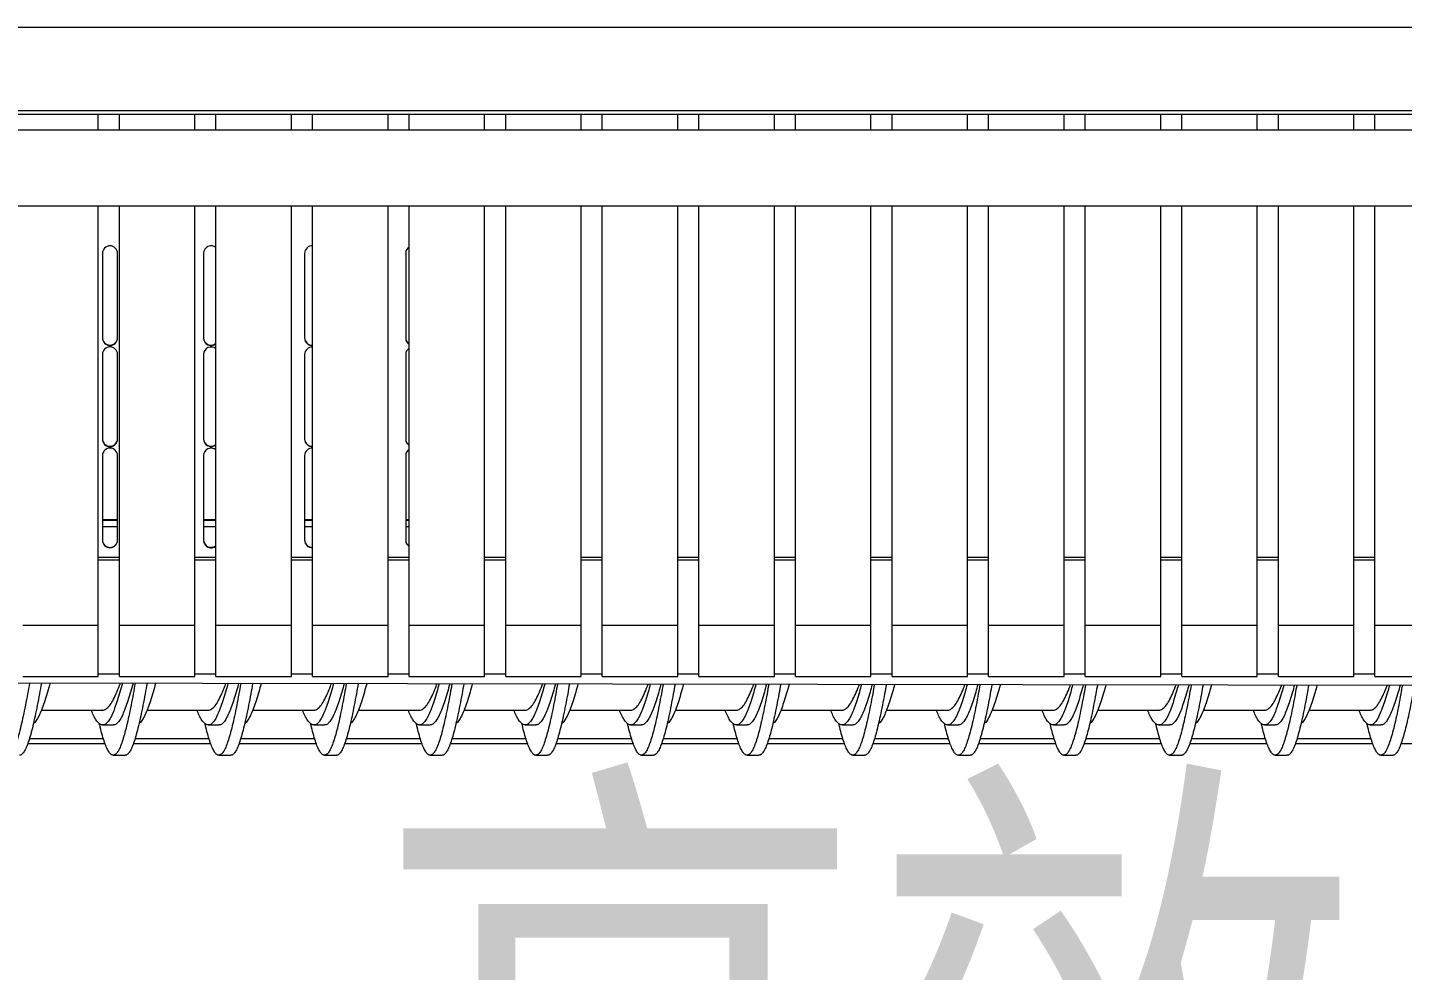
# Model space of a CAD drawing. Extents: x -2187 to 96136, y -11110 to 52208.
# Drawn here: x 40312 to 41223, y 24560 to 25184 of the extents above; entities that cross this region are included whole.
import ezdxf

# ---------------------------------------------------------------- set-up
doc = ezdxf.new("R2010")
doc.units = 0
doc.header["$LTSCALE"] = 1000
doc.header["$MEASUREMENT"] = 0
doc.styles.get("Standard").update_dxf_attribs({"font": 'gbenor.shx', "bigfont": 'gbcbig.shx'})
doc.styles.add('图纸中文说明', font='simplex.shx', dxfattribs={"width": 0.8, "bigfont": 'hztxt.shx'})
doc.dimstyles.new('ISO-25', dxfattribs={"dimscale": 70, "dimtxt": 2.5, "dimasz": 2.5, "dimexe": 1.25, "dimexo": 0.625, "dimtad": 1, "dimtxsty": 'Standard', "dimcen": 2.5, "dimadec": 0, "dimazin": 0, "dimtfac": 1, "dimtmove": 0, "dimatfit": 3, "dimfxl": 0, "dimarcsym": 0})

# ---------------------------------------------------------------- blocks, each defined once
blk = doc.blocks.new('*D135')
at = {"color": 0, "lineweight": -2}
for p, q in [((39456.18, 24729.07), (39456.18, 24007.23)), ((43956.18, 24729.07), (43956.18, 24007.23)), ((43781.18, 24094.73), (39631.18, 24094.73))]:
    blk.add_line(p, q, dxfattribs=at)
at = {"color": 0}
for points in [[(39631.18, 24123.9), (39631.18, 24065.56), (39456.18, 24094.73)], [(43781.18, 24123.9), (43781.18, 24065.56), (43956.18, 24094.73)]]:
    blk.add_solid(points, dxfattribs=at)
at = {"layer": 'Defpoints', "color": 0}
for p in [(39456.18, 24772.82), (43956.18, 24772.82), (39456.18, 24094.73)]:
    blk.add_point(p, dxfattribs=at)
at = {"color": 0, "insert": (41721.76, 24225.98), "char_height": 175, "attachment_point": 5}
blk.add_mtext('4500', dxfattribs=at)

msp = doc.modelspace()

# ---------------------------------------------------------------- linework, layer by layer
at = {"color": 7, "linetype": 'Continuous', "lineweight": 15}
for p, q in [((43423.543, 25184.04), (39982.25, 25184.04)), ((39982.25, 25129.04), (43423.543, 25129.04)), ((43423.396, 25126.54), (39982.396, 25126.54)), ((40359.189, 25115.994), (40359.189, 25126.54)), ((40373.189, 25115.994), (40373.189, 25126.54)), ((40423.189, 25115.994), (40423.189, 25126.54)), ((40437.189, 25115.994), (40437.189, 25126.54)), ((40487.189, 25115.994), (40487.189, 25126.54)), ((40501.189, 25115.994), (40501.189, 25126.54)), ((40551.189, 25115.994), (40551.189, 25126.54)), ((40565.189, 25115.994), (40565.189, 25126.54)), ((40615.189, 25115.994), (40615.189, 25126.54)), ((40629.189, 25115.994), (40629.189, 25126.54)), ((40679.189, 25115.994), (40679.189, 25126.54)), ((40693.189, 25115.994), (40693.189, 25126.54)), ((40743.189, 25115.994), (40743.189, 25126.54)), ((40757.189, 25115.994), (40757.189, 25126.54)), ((40807.189, 25115.994), (40807.189, 25126.54)), ((40821.189, 25115.994), (40821.189, 25126.54)), ((40871.189, 25115.994), (40871.189, 25126.54)), ((40885.189, 25115.994), (40885.189, 25126.54)), ((40935.189, 25115.994), (40935.189, 25126.54)), ((40949.189, 25115.994), (40949.189, 25126.54)), ((40999.189, 25115.994), (40999.189, 25126.54)), ((41013.189, 25115.994), (41013.189, 25126.54)), ((41063.189, 25115.994), (41063.189, 25126.54)), ((41077.189, 25115.994), (41077.189, 25126.54)), ((41127.189, 25115.994), (41127.189, 25126.54)), ((41141.189, 25115.994), (41141.189, 25126.54)), ((41191.189, 25115.994), (41191.189, 25126.54)), ((41205.189, 25115.994), (41205.189, 25126.54)), ((43146.896, 25115.994), (40258.896, 25115.994)), ((40062.496, 25065.994), (43349.496, 25065.994)), ((40359.189, 24788.058), (40359.189, 25065.994)), ((40373.189, 24788.058), (40373.189, 25065.994)), ((40423.189, 24788.058), (40423.189, 25065.994)), ((40437.189, 24788.058), (40437.189, 25065.994)), ((40487.189, 24788.058), (40487.189, 25065.994)), ((40501.189, 24788.058), (40501.189, 25065.994)), ((40551.189, 24788.058), (40551.189, 25065.994)), ((40565.189, 24788.058), (40565.189, 25065.994)), ((40615.189, 24788.058), (40615.189, 25065.994)), ((40629.189, 24788.058), (40629.189, 25065.994)), ((40679.189, 24788.058), (40679.189, 25065.994)), ((40693.189, 24788.058), (40693.189, 25065.994)), ((40743.189, 24788.058), (40743.189, 25065.994)), ((40757.189, 24788.058), (40757.189, 25065.994)), ((40807.189, 24788.058), (40807.189, 25065.994)), ((40821.189, 24788.058), (40821.189, 25065.994)), ((40871.189, 24788.058), (40871.189, 25065.994)), ((40885.189, 24788.058), (40885.189, 25065.994)), ((40935.189, 24788.058), (40935.189, 25065.994)), ((40949.189, 24788.058), (40949.189, 25065.994)), ((40999.189, 24788.058), (40999.189, 25065.994)), ((41013.189, 24788.058), (41013.189, 25065.994)), ((41063.189, 24788.058), (41063.189, 25065.994)), ((41077.189, 24788.058), (41077.189, 25065.994)), ((41127.189, 24788.058), (41127.189, 25065.994)), ((41141.189, 24788.058), (41141.189, 25065.994)), ((41191.189, 24788.058), (41191.189, 25065.994)), ((41205.189, 24788.058), (41205.189, 25065.994)), ((40361.934, 25034.503), (40361.934, 24978.369)), ((40371.934, 24978.369), (40371.934, 25034.503)), ((40428.934, 25034.503), (40428.934, 24978.369)), ((40495.934, 25034.503), (40495.934, 24978.369)), ((40562.934, 25034.503), (40562.934, 24978.369)), ((40361.934, 24967.536), (40361.934, 24911.402)), ((40371.934, 24911.402), (40371.934, 24967.536)), ((40428.934, 24967.536), (40428.934, 24911.402)), ((40495.934, 24967.536), (40495.934, 24911.402)), ((40562.934, 24967.536), (40562.934, 24911.402)), ((40361.934, 24900.569), (40361.934, 24844.435)), ((40371.934, 24844.435), (40371.934, 24900.569)), ((40428.934, 24900.569), (40428.934, 24844.435)), ((40495.934, 24900.569), (40495.934, 24844.435)), ((40562.934, 24900.569), (40562.934, 24844.435)), ((40371.934, 24857.54), (40361.934, 24857.54)), ((40437.189, 24857.54), (40428.934, 24857.54)), ((40501.189, 24857.54), (40495.934, 24857.54)), ((40565.189, 24857.54), (40562.934, 24857.54)), ((40359.189, 24831.441), (40373.189, 24831.441)), ((40423.189, 24831.441), (40437.189, 24831.441)), ((40487.189, 24831.441), (40501.189, 24831.441)), ((40551.189, 24831.441), (40565.189, 24831.441)), ((40615.189, 24831.441), (40629.189, 24831.441)), ((40679.189, 24831.441), (40693.189, 24831.441)), ((40743.189, 24831.441), (40757.189, 24831.441)), ((40807.189, 24831.441), (40821.189, 24831.441)), ((40871.189, 24831.441), (40885.189, 24831.441)), ((40935.189, 24831.441), (40949.189, 24831.441)), ((40999.189, 24831.441), (41013.189, 24831.441)), ((41063.189, 24831.441), (41077.189, 24831.441)), ((41127.189, 24831.441), (41141.189, 24831.441)), ((41191.189, 24831.441), (41205.189, 24831.441)), ((40359.189, 24788.058), (40309.189, 24788.058)), ((40359.189, 24754.177), (40359.189, 24788.058)), ((40423.189, 24788.058), (40373.189, 24788.058)), ((40373.189, 24754.177), (40373.189, 24788.058)), ((40423.189, 24754.177), (40423.189, 24788.058)), ((40487.189, 24788.058), (40437.189, 24788.058)), ((40437.189, 24754.177), (40437.189, 24788.058)), ((40487.189, 24754.177), (40487.189, 24788.058)), ((40551.189, 24788.058), (40501.189, 24788.058)), ((40501.189, 24754.177), (40501.189, 24788.058)), ((40551.189, 24754.177), (40551.189, 24788.058)), ((40615.189, 24788.058), (40565.189, 24788.058)), ((40565.189, 24754.177), (40565.189, 24788.058)), ((40615.189, 24754.177), (40615.189, 24788.058)), ((40679.189, 24788.058), (40629.189, 24788.058)), ((40629.189, 24754.177), (40629.189, 24788.058)), ((40679.189, 24754.177), (40679.189, 24788.058)), ((40743.189, 24788.058), (40693.189, 24788.058)), ((40693.189, 24754.177), (40693.189, 24788.058)), ((40743.189, 24754.177), (40743.189, 24788.058)), ((40807.189, 24788.058), (40757.189, 24788.058)), ((40757.189, 24754.177), (40757.189, 24788.058)), ((40807.189, 24754.177), (40807.189, 24788.058)), ((40871.189, 24788.058), (40821.189, 24788.058)), ((40821.189, 24754.177), (40821.189, 24788.058)), ((40871.189, 24754.177), (40871.189, 24788.058)), ((40935.189, 24788.058), (40885.189, 24788.058)), ((40885.189, 24754.177), (40885.189, 24788.058)), ((40935.189, 24754.177), (40935.189, 24788.058)), ((40999.189, 24788.058), (40949.189, 24788.058)), ((40949.189, 24754.177), (40949.189, 24788.058)), ((40999.189, 24754.177), (40999.189, 24788.058)), ((41063.189, 24788.058), (41013.189, 24788.058)), ((41013.189, 24754.177), (41013.189, 24788.058)), ((41063.189, 24754.177), (41063.189, 24788.058)), ((41127.189, 24788.058), (41077.189, 24788.058)), ((41077.189, 24754.177), (41077.189, 24788.058)), ((41127.189, 24754.177), (41127.189, 24788.058)), ((41191.189, 24788.058), (41141.189, 24788.058)), ((41141.189, 24754.177), (41141.189, 24788.058)), ((41191.189, 24754.177), (41191.189, 24788.058)), ((41255.189, 24788.058), (41205.189, 24788.058)), ((41205.189, 24754.177), (41205.189, 24788.058)), ((40359.189, 24756.04), (40373.189, 24756.04)), ((40423.189, 24756.04), (40437.189, 24756.04)), ((40487.189, 24756.04), (40501.189, 24756.04)), ((40551.189, 24756.04), (40565.189, 24756.04)), ((40615.189, 24756.04), (40629.189, 24756.04)), ((40679.189, 24756.04), (40693.189, 24756.04)), ((40743.189, 24756.04), (40757.189, 24756.04)), ((40807.189, 24756.04), (40821.189, 24756.04)), ((40871.189, 24756.04), (40885.189, 24756.04)), ((40935.189, 24756.04), (40949.189, 24756.04)), ((40999.189, 24756.04), (41013.189, 24756.04)), ((41063.189, 24756.04), (41077.189, 24756.04)), ((41127.189, 24756.04), (41141.189, 24756.04)), ((41191.189, 24756.04), (41205.189, 24756.04)), ((41628.333, 24747.604), (40056.21, 24750.278)), ((40309.189, 24754.177), (40359.189, 24754.177)), ((40373.189, 24754.177), (40423.189, 24754.177)), ((40437.189, 24754.177), (40487.189, 24754.177)), ((40501.189, 24754.177), (40551.189, 24754.177)), ((40565.189, 24754.177), (40615.189, 24754.177)), ((40629.189, 24754.177), (40679.189, 24754.177)), ((40693.189, 24754.177), (40743.189, 24754.177)), ((40757.189, 24754.177), (40807.189, 24754.177)), ((40821.189, 24754.177), (40871.189, 24754.177)), ((40885.189, 24754.177), (40935.189, 24754.177)), ((40949.189, 24754.177), (40999.189, 24754.177)), ((41013.189, 24754.177), (41063.189, 24754.177)), ((41077.189, 24754.177), (41127.189, 24754.177)), ((41141.189, 24754.177), (41191.189, 24754.177)), ((41205.189, 24754.177), (41255.189, 24754.177)), ((40321.577, 24732.04), (40362.064, 24732.04)), ((40391.577, 24732.04), (40432.064, 24732.04)), ((40461.577, 24732.04), (40502.064, 24732.04)), ((40531.577, 24732.04), (40572.064, 24732.04)), ((40601.577, 24732.04), (40642.064, 24732.04)), ((40671.577, 24732.04), (40712.064, 24732.04)), ((40741.577, 24732.04), (40782.064, 24732.04)), ((40811.577, 24732.04), (40852.064, 24732.04)), ((40881.577, 24732.04), (40922.064, 24732.04)), ((40951.577, 24732.04), (40992.064, 24732.04)), ((41021.577, 24732.04), (41062.064, 24732.04)), ((41091.577, 24732.04), (41132.064, 24732.04)), ((41161.577, 24732.04), (41202.064, 24732.04)), ((40362.064, 24722.116), (40369.121, 24722.116)), ((40432.064, 24722.116), (40439.121, 24722.116)), ((40502.064, 24722.116), (40509.121, 24722.116)), ((40572.064, 24722.116), (40579.121, 24722.116)), ((40642.064, 24722.116), (40649.121, 24722.116)), ((40712.064, 24722.116), (40719.121, 24722.116)), ((40782.064, 24722.116), (40789.121, 24722.116)), ((40852.064, 24722.116), (40859.121, 24722.116)), ((40922.064, 24722.116), (40929.121, 24722.116)), ((40992.064, 24722.116), (40999.121, 24722.116)), ((41062.064, 24722.116), (41069.121, 24722.116)), ((41132.064, 24722.116), (41139.121, 24722.116)), ((41202.064, 24722.116), (41209.121, 24722.116)), ((40363.774, 24709.543), (40312.342, 24709.543)), ((40369.121, 24702.116), (40377.006, 24702.116)), ((40433.774, 24709.543), (40382.342, 24709.543)), ((40439.121, 24702.116), (40447.006, 24702.116)), ((40503.774, 24709.543), (40452.342, 24709.543)), ((40509.121, 24702.116), (40517.006, 24702.116)), ((40573.774, 24709.543), (40522.342, 24709.543)), ((40579.121, 24702.116), (40587.006, 24702.116)), ((40643.774, 24709.543), (40592.342, 24709.543)), ((40649.121, 24702.116), (40657.006, 24702.116)), ((40713.774, 24709.543), (40662.342, 24709.543)), ((40719.121, 24702.116), (40727.006, 24702.116)), ((40783.774, 24709.543), (40732.342, 24709.543)), ((40789.121, 24702.116), (40797.006, 24702.116)), ((40853.774, 24709.543), (40802.342, 24709.543)), ((40859.121, 24702.116), (40867.006, 24702.116)), ((40923.774, 24709.543), (40872.342, 24709.543)), ((40929.121, 24702.116), (40937.006, 24702.116)), ((40993.774, 24709.543), (40942.342, 24709.543)), ((40999.121, 24702.116), (41007.006, 24702.116)), ((41063.774, 24709.543), (41012.342, 24709.543)), ((41069.121, 24702.116), (41077.006, 24702.116)), ((41133.774, 24709.543), (41082.342, 24709.543)), ((41139.121, 24702.116), (41147.006, 24702.116)), ((41203.774, 24709.543), (41152.342, 24709.543)), ((41209.121, 24702.116), (41217.006, 24702.116)), ((41273.774, 24709.543), (41222.342, 24709.543))]:
    msp.add_line(p, q, dxfattribs=at)
at = {"color": 8, "linetype": 'Continuous', "lineweight": 15}
for p, q in [((40371.934, 24858.04), (40361.934, 24858.04)), ((40437.189, 24858.04), (40428.934, 24858.04)), ((40501.189, 24858.04), (40495.934, 24858.04)), ((40565.189, 24858.04), (40562.934, 24858.04)), ((40371.934, 24853.432), (40361.934, 24853.432)), ((40437.189, 24853.432), (40428.934, 24853.432)), ((40501.189, 24853.432), (40495.934, 24853.432)), ((40565.189, 24853.432), (40562.934, 24853.432)), ((40373.189, 24833.011), (40359.189, 24833.011)), ((40437.189, 24833.011), (40423.189, 24833.011)), ((40501.189, 24833.011), (40487.189, 24833.011)), ((40565.189, 24833.011), (40551.189, 24833.011)), ((40629.189, 24833.011), (40615.189, 24833.011)), ((40693.189, 24833.011), (40679.189, 24833.011)), ((40757.189, 24833.011), (40743.189, 24833.011)), ((40821.189, 24833.011), (40807.189, 24833.011)), ((40885.189, 24833.011), (40871.189, 24833.011)), ((40949.189, 24833.011), (40935.189, 24833.011)), ((41013.189, 24833.011), (40999.189, 24833.011)), ((41077.189, 24833.011), (41063.189, 24833.011)), ((41141.189, 24833.011), (41127.189, 24833.011)), ((41205.189, 24833.011), (41191.189, 24833.011)), ((40362.598, 24713.043), (40313.529, 24713.043)), ((40432.598, 24713.043), (40383.529, 24713.043)), ((40502.598, 24713.043), (40453.529, 24713.043)), ((40572.598, 24713.043), (40523.529, 24713.043)), ((40642.598, 24713.043), (40593.529, 24713.043)), ((40712.598, 24713.043), (40663.529, 24713.043)), ((40782.598, 24713.043), (40733.529, 24713.043)), ((40852.598, 24713.043), (40803.529, 24713.043)), ((40922.598, 24713.043), (40873.529, 24713.043)), ((40992.598, 24713.043), (40943.529, 24713.043)), ((41062.598, 24713.043), (41013.529, 24713.043)), ((41132.598, 24713.043), (41083.529, 24713.043)), ((41202.598, 24713.043), (41153.529, 24713.043))]:
    msp.add_line(p, q, dxfattribs=at)
at = {"color": 7, "linetype": 'Continuous', "lineweight": 15}
for centre, radius, start, end in [((40366.934, 25034.445), 5, 0.668432, 179.331568), ((40433.939, 25034.433), 5.006, 49.522101, 179.202679), ((40500.903, 25034.46), 4.969, 86.70044, 179.503898), ((40567.845, 25034.488), 4.91, 122.739895, 179.826332), ((40366.934, 24978.688), 5, 180.668432, 359.331568), ((40366.934, 24978.427), 5, 180.668432, 359.331568), ((40433.939, 24978.699), 5.006, 180.797321, 310.477899), ((40433.939, 24978.439), 5.006, 180.797321, 310.477899), ((40500.903, 24978.672), 4.969, 180.496102, 273.29956), ((40500.903, 24978.412), 4.969, 180.496102, 273.29956), ((40567.845, 24978.644), 4.91, 180.173668, 237.260105), ((40567.845, 24978.384), 4.91, 180.173668, 237.260105), ((40366.934, 24967.478), 5, 0.668432, 179.331568), ((40433.939, 24967.466), 5.006, 49.522101, 179.202679), ((40500.903, 24967.493), 4.969, 86.70044, 179.503898), ((40567.845, 24967.521), 4.91, 122.739895, 179.826332), ((40366.934, 24911.721), 5, 180.668432, 359.331568), ((40366.934, 24911.46), 5, 180.668432, 359.331568), ((40433.939, 24911.732), 5.006, 180.797321, 310.477899), ((40433.939, 24911.472), 5.006, 180.797321, 310.477899), ((40500.903, 24911.706), 4.969, 180.496102, 273.29956), ((40500.903, 24911.445), 4.969, 180.496102, 273.29956), ((40567.845, 24911.677), 4.91, 180.173668, 237.260105), ((40567.845, 24911.417), 4.91, 180.173668, 237.260105), ((40366.934, 24900.511), 5, 0.668432, 179.331568), ((40433.939, 24900.5), 5.006, 49.522101, 179.202679), ((40500.903, 24900.526), 4.969, 86.70044, 179.503898), ((40567.845, 24900.554), 4.91, 122.739895, 179.826332), ((40366.934, 24844.754), 5, 180.668432, 359.331568), ((40366.934, 24844.493), 5, 180.668432, 359.331568), ((40433.939, 24844.765), 5.006, 180.797321, 310.477899), ((40433.939, 24844.505), 5.006, 180.797321, 310.477899), ((40500.903, 24844.739), 4.969, 180.496102, 273.29956), ((40500.903, 24844.478), 4.969, 180.496102, 273.29956), ((40567.845, 24844.71), 4.91, 180.173668, 237.260105), ((40567.845, 24844.45), 4.91, 180.173668, 237.260105)]:
    msp.add_arc(centre, radius, start, end, dxfattribs=at)
for points, knots in [([(40313.629, 24749.84), (40313.205, 24747.471), (40312.295, 24742.387), (40310.9, 24735.058), (40309.439, 24727.924), (40307.983, 24721.465), (40306.524, 24715.786), (40305.064, 24710.983), (40303.609, 24707.139), (40302.147, 24704.321), (40300.69, 24702.576), (40299.234, 24701.933), (40297.772, 24702.405), (40296.317, 24703.982), (40294.857, 24706.641), (40293.398, 24710.321), (40291.942, 24715.02), (40290.787, 24719.294), (40290.12, 24722.229), (40289.94, 24723.024)], [0, 0, 0, 0, 0.0537241, 0.1152687, 0.1768624, 0.2383936, 0.299965, 0.3615363, 0.4230676, 0.4846612, 0.5462058, 0.6077505, 0.6693441, 0.7308753, 0.7924467, 0.8540181, 0.9155493, 0.9771429, 1, 1, 1, 1]), ([(40321.512, 24749.827), (40321.089, 24747.462), (40320.18, 24742.382), (40318.786, 24735.058), (40317.324, 24727.924), (40315.869, 24721.465), (40314.409, 24715.786), (40312.95, 24710.982), (40311.495, 24707.145), (40310.033, 24704.301), (40308.576, 24702.651), (40307.568, 24701.961), (40307.044, 24702.142), (40307.006, 24702.155)], [0, 0, 0, 0, 0.087561, 0.1880594, 0.2886379, 0.3891144, 0.4896565, 0.5901986, 0.6906751, 0.7912536, 0.891752, 0.9922504, 1, 1, 1, 1]), ([(40327.176, 24749.817), (40326.634, 24747.829), (40325.51, 24743.699), (40323.8, 24738.095), (40322.049, 24733.036), (40320.3, 24728.805), (40318.551, 24725.587), (40317.184, 24723.654), (40316.4, 24723.183), (40316.2, 24723.063)], [0, 0, 0, 0, 0.14807557, 0.3075709, 0.46706623, 0.62648033, 0.78589442, 0.94538976, 1, 1, 1, 1]), ([(40375.153, 24749.736), (40374.619, 24747.775), (40373.502, 24743.674), (40371.8, 24738.096), (40370.049, 24733.033), (40368.3, 24728.817), (40366.551, 24725.54), (40364.8, 24723.285), (40363.049, 24722.107), (40361.3, 24722.038), (40359.551, 24723.07), (40357.8, 24725.207), (40356.127, 24728.152), (40355.039, 24730.808), (40354.534, 24732.04)], [0, 0, 0, 0, 0.0777221, 0.1626197, 0.2475174, 0.3323719, 0.4172263, 0.502124, 0.5870216, 0.6718761, 0.7567305, 0.8416282, 0.9265259, 1, 1, 1, 1]), ([(40383.608, 24749.721), (40383.191, 24747.392), (40382.288, 24742.348), (40380.9, 24735.058), (40379.439, 24727.924), (40377.983, 24721.465), (40376.524, 24715.786), (40375.064, 24710.983), (40373.609, 24707.139), (40372.147, 24704.321), (40370.69, 24702.576), (40369.234, 24701.933), (40367.772, 24702.405), (40366.317, 24703.982), (40364.857, 24706.641), (40363.398, 24710.321), (40361.942, 24715.02), (40360.787, 24719.294), (40360.12, 24722.229), (40359.94, 24723.024)], [0, 0, 0, 0, 0.0528641, 0.1144647, 0.1761143, 0.2377014, 0.2993288, 0.3609561, 0.4225432, 0.4841929, 0.5457934, 0.607394, 0.6690436, 0.7306308, 0.7922581, 0.8538854, 0.9154726, 0.9771222, 1, 1, 1, 1]), ([(40362.064, 24732.073), (40362.101, 24732.062), (40362.868, 24731.84), (40364.364, 24732.657), (40366.551, 24734.61), (40368.738, 24737.949), (40370.926, 24742.411), (40372.605, 24746.44), (40373.556, 24749.114), (40373.778, 24749.738)], [0, 0, 0, 0, 0.0095573, 0.1963035, 0.3830433, 0.5697781, 0.7565091, 0.9432376, 1, 1, 1, 1]), ([(40382.207, 24749.724), (40381.674, 24747.767), (40380.558, 24743.67), (40378.857, 24738.096), (40377.106, 24733.032), (40375.357, 24728.82), (40373.608, 24725.531), (40371.857, 24723.317), (40370.36, 24722.18), (40369.448, 24722.233), (40369.119, 24722.252)], [0, 0, 0, 0, 0.1221959, 0.255951, 0.389706, 0.523393, 0.6570799, 0.790835, 0.9245901, 1, 1, 1, 1]), ([(40391.491, 24749.708), (40391.075, 24747.383), (40390.173, 24742.344), (40388.786, 24735.058), (40387.324, 24727.924), (40385.869, 24721.465), (40384.409, 24715.786), (40382.95, 24710.982), (40381.495, 24707.145), (40380.033, 24704.301), (40378.576, 24702.651), (40377.568, 24701.961), (40377.044, 24702.142), (40377.006, 24702.155)], [0, 0, 0, 0, 0.0862061, 0.1868538, 0.2875816, 0.3882073, 0.4888987, 0.5895901, 0.6902158, 0.7909436, 0.8915913, 0.9922389, 1, 1, 1, 1]), ([(40397.143, 24749.698), (40396.612, 24747.751), (40395.499, 24743.662), (40393.8, 24738.095), (40392.049, 24733.036), (40390.3, 24728.805), (40388.551, 24725.587), (40387.184, 24723.654), (40386.4, 24723.183), (40386.2, 24723.063)], [0, 0, 0, 0, 0.1455074, 0.3054835, 0.4654597, 0.6253543, 0.785249, 0.9452251, 1, 1, 1, 1]), ([(40445.12, 24749.617), (40444.597, 24747.697), (40443.491, 24743.636), (40441.8, 24738.097), (40440.049, 24733.033), (40438.3, 24728.817), (40436.551, 24725.54), (40434.8, 24723.285), (40433.049, 24722.107), (40431.3, 24722.038), (40429.551, 24723.07), (40427.8, 24725.207), (40426.127, 24728.152), (40425.039, 24730.808), (40424.534, 24732.04)], [0, 0, 0, 0, 0.0762443, 0.161278, 0.2463117, 0.3313021, 0.4162925, 0.5013262, 0.5863599, 0.6713503, 0.7563407, 0.8413744, 0.9264081, 1, 1, 1, 1]), ([(40453.586, 24749.602), (40453.176, 24747.313), (40452.281, 24742.31), (40450.9, 24735.058), (40449.439, 24727.924), (40447.983, 24721.465), (40446.524, 24715.785), (40445.064, 24710.983), (40443.609, 24707.139), (40442.147, 24704.321), (40440.69, 24702.576), (40439.234, 24701.933), (40437.772, 24702.405), (40436.317, 24703.982), (40434.857, 24706.641), (40433.398, 24710.321), (40431.942, 24715.02), (40430.787, 24719.294), (40430.12, 24722.229), (40429.94, 24723.024)], [0, 0, 0, 0, 0.0520026, 0.1136591, 0.1753649, 0.237008, 0.2986914, 0.3603748, 0.422018, 0.4837237, 0.5453803, 0.6070368, 0.6687425, 0.7303857, 0.7920691, 0.8537525, 0.9153957, 0.9771014, 1, 1, 1, 1]), ([(40432.064, 24732.073), (40432.101, 24732.062), (40432.868, 24731.84), (40434.364, 24732.657), (40436.551, 24734.61), (40438.738, 24737.948), (40440.926, 24742.412), (40442.591, 24746.403), (40443.528, 24749.036), (40443.735, 24749.619)], [0, 0, 0, 0, 0.0095924, 0.1970231, 0.3844474, 0.5718667, 0.7592822, 0.9466952, 1, 1, 1, 1]), ([(40452.174, 24749.605), (40451.652, 24747.689), (40450.547, 24743.633), (40448.857, 24738.097), (40447.106, 24733.032), (40445.357, 24728.82), (40443.608, 24725.531), (40441.857, 24723.317), (40440.36, 24722.18), (40439.448, 24722.233), (40439.119, 24722.252)], [0, 0, 0, 0, 0.1199779, 0.2540709, 0.388164, 0.5221887, 0.6562135, 0.7903065, 0.9243996, 1, 1, 1, 1]), ([(40461.469, 24749.589), (40461.06, 24747.304), (40460.166, 24742.306), (40458.786, 24735.058), (40457.324, 24727.924), (40455.869, 24721.465), (40454.409, 24715.786), (40452.95, 24710.982), (40451.495, 24707.145), (40450.033, 24704.301), (40448.576, 24702.651), (40447.568, 24701.961), (40447.044, 24702.142), (40447.006, 24702.155)], [0, 0, 0, 0, 0.0848472, 0.1856445, 0.2865221, 0.3872975, 0.4881386, 0.5889798, 0.6897551, 0.7906328, 0.8914301, 0.9922274, 1, 1, 1, 1]), ([(40467.11, 24749.579), (40466.59, 24747.672), (40465.488, 24743.625), (40463.8, 24738.096), (40462.049, 24733.036), (40460.3, 24728.805), (40458.551, 24725.587), (40457.184, 24723.654), (40456.4, 24723.183), (40456.2, 24723.063)], [0, 0, 0, 0, 0.1429237, 0.3033836, 0.4638434, 0.6242215, 0.7845997, 0.9450595, 1, 1, 1, 1]), ([(40515.087, 24749.498), (40514.575, 24747.619), (40513.48, 24743.599), (40511.8, 24738.097), (40510.049, 24733.033), (40508.3, 24728.817), (40506.551, 24725.54), (40504.8, 24723.285), (40503.049, 24722.107), (40501.3, 24722.038), (40499.551, 24723.07), (40497.8, 24725.207), (40496.127, 24728.152), (40495.039, 24730.808), (40494.534, 24732.04)], [0, 0, 0, 0, 0.0747617, 0.15993189, 0.24510207, 0.33022888, 0.41535568, 0.50052587, 0.58569606, 0.67082286, 0.75594966, 0.84111985, 0.92629004, 1, 1, 1, 1]), ([(40523.565, 24749.483), (40523.162, 24747.234), (40522.274, 24742.272), (40520.9, 24735.058), (40519.439, 24727.924), (40517.983, 24721.465), (40516.524, 24715.785), (40515.064, 24710.983), (40513.609, 24707.139), (40512.147, 24704.321), (40510.69, 24702.576), (40509.234, 24701.933), (40507.772, 24702.405), (40506.317, 24703.982), (40504.857, 24706.641), (40503.398, 24710.321), (40501.942, 24715.02), (40500.787, 24719.294), (40500.12, 24722.229), (40499.94, 24723.024)], [0, 0, 0, 0, 0.0511394, 0.1128522, 0.174614, 0.2363133, 0.2980529, 0.3597924, 0.4214917, 0.4832536, 0.5449663, 0.6066791, 0.6684409, 0.7301402, 0.7918798, 0.8536193, 0.9153186, 0.9770805, 1, 1, 1, 1]), ([(40502.064, 24732.073), (40502.101, 24732.062), (40502.868, 24731.84), (40504.364, 24732.657), (40506.551, 24734.61), (40508.738, 24737.948), (40510.926, 24742.413), (40512.577, 24746.366), (40513.499, 24748.957), (40513.692, 24749.5)], [0, 0, 0, 0, 0.0096277, 0.1977479, 0.3858619, 0.5739707, 0.7620757, 0.9501782, 1, 1, 1, 1]), ([(40522.141, 24749.486), (40521.63, 24747.611), (40520.536, 24743.595), (40518.857, 24738.097), (40517.106, 24733.032), (40515.357, 24728.82), (40513.608, 24725.531), (40511.857, 24723.317), (40510.36, 24722.18), (40509.448, 24722.233), (40509.119, 24722.252)], [0, 0, 0, 0, 0.1177486, 0.2521813, 0.3866141, 0.5209783, 0.6553426, 0.7897753, 0.924208, 1, 1, 1, 1]), ([(40531.448, 24749.47), (40531.046, 24747.226), (40530.159, 24742.267), (40528.786, 24735.058), (40527.324, 24727.924), (40525.869, 24721.465), (40524.409, 24715.786), (40522.95, 24710.982), (40521.495, 24707.145), (40520.033, 24704.301), (40518.576, 24702.651), (40517.568, 24701.961), (40517.044, 24702.142), (40517.006, 24702.155)], [0, 0, 0, 0, 0.0834843, 0.1844317, 0.2854595, 0.386385, 0.4873763, 0.5883676, 0.6892931, 0.7903209, 0.8912684, 0.9922158, 1, 1, 1, 1]), ([(40537.077, 24749.46), (40536.568, 24747.594), (40535.477, 24743.588), (40533.8, 24738.096), (40532.049, 24733.036), (40530.3, 24728.805), (40528.551, 24725.587), (40527.184, 24723.654), (40526.4, 24723.183), (40526.2, 24723.063)], [0, 0, 0, 0, 0.1403244, 0.3012709, 0.4622174, 0.6230819, 0.7839464, 0.9448929, 1, 1, 1, 1]), ([(40585.054, 24749.379), (40584.553, 24747.54), (40583.469, 24743.562), (40581.8, 24738.097), (40580.049, 24733.032), (40578.3, 24728.817), (40576.551, 24725.54), (40574.8, 24723.285), (40573.049, 24722.107), (40571.3, 24722.038), (40569.551, 24723.07), (40567.8, 24725.207), (40566.127, 24728.152), (40565.039, 24730.808), (40564.534, 24732.04)], [0, 0, 0, 0, 0.0732744, 0.1585815, 0.2438886, 0.3291522, 0.4144159, 0.499723, 0.5850301, 0.6702937, 0.7555574, 0.8408645, 0.9261715, 1, 1, 1, 1]), ([(40593.543, 24749.364), (40593.148, 24747.156), (40592.267, 24742.233), (40590.9, 24735.059), (40589.439, 24727.924), (40587.983, 24721.465), (40586.524, 24715.785), (40585.064, 24710.983), (40583.609, 24707.139), (40582.147, 24704.321), (40580.69, 24702.576), (40579.234, 24701.933), (40577.772, 24702.405), (40576.317, 24703.982), (40574.857, 24706.641), (40573.398, 24710.321), (40571.942, 24715.02), (40570.787, 24719.294), (40570.12, 24722.229), (40569.94, 24723.024)], [0, 0, 0, 0, 0.0502747, 0.1120437, 0.1738619, 0.2356174, 0.2974132, 0.359209, 0.4209645, 0.4827827, 0.5445517, 0.6063206, 0.6681388, 0.7298943, 0.7916901, 0.8534859, 0.9152415, 0.9770596, 1, 1, 1, 1]), ([(40572.064, 24732.073), (40572.101, 24732.062), (40572.868, 24731.84), (40574.364, 24732.657), (40576.551, 24734.61), (40578.738, 24737.948), (40580.926, 24742.415), (40582.563, 24746.329), (40583.47, 24748.879), (40583.649, 24749.381)], [0, 0, 0, 0, 0.0096632, 0.1984782, 0.3872867, 0.5760902, 0.7648899, 0.9536869, 1, 1, 1, 1]), ([(40592.108, 24749.367), (40591.608, 24747.532), (40590.525, 24743.558), (40588.857, 24738.098), (40587.106, 24733.032), (40585.357, 24728.82), (40583.608, 24725.531), (40581.857, 24723.317), (40580.36, 24722.18), (40579.448, 24722.233), (40579.119, 24722.252)], [0, 0, 0, 0, 0.115508, 0.2502821, 0.3850563, 0.5197618, 0.6544673, 0.7892414, 0.9240156, 1, 1, 1, 1]), ([(40601.426, 24749.351), (40601.032, 24747.147), (40600.151, 24742.229), (40598.786, 24735.059), (40597.324, 24727.924), (40595.869, 24721.465), (40594.409, 24715.786), (40592.95, 24710.982), (40591.495, 24707.145), (40590.033, 24704.301), (40588.576, 24702.651), (40587.568, 24701.961), (40587.044, 24702.142), (40587.006, 24702.155)], [0, 0, 0, 0, 0.0821173, 0.1832153, 0.2843938, 0.3854698, 0.4866117, 0.5877537, 0.6888297, 0.7900082, 0.8911062, 0.9922042, 1, 1, 1, 1]), ([(40607.044, 24749.341), (40606.546, 24747.516), (40605.466, 24743.55), (40603.8, 24738.097), (40602.049, 24733.036), (40600.3, 24728.805), (40598.551, 24725.587), (40597.184, 24723.654), (40596.4, 24723.183), (40596.2, 24723.063)], [0, 0, 0, 0, 0.1377092, 0.2991453, 0.4605814, 0.6219353, 0.7832891, 0.9447252, 1, 1, 1, 1]), ([(40655.021, 24749.26), (40654.531, 24747.462), (40653.458, 24743.525), (40651.8, 24738.098), (40650.049, 24733.032), (40648.3, 24728.817), (40646.551, 24725.54), (40644.8, 24723.285), (40643.049, 24722.107), (40641.3, 24722.038), (40639.551, 24723.07), (40637.8, 24725.207), (40636.127, 24728.152), (40635.039, 24730.808), (40634.534, 24732.04)], [0, 0, 0, 0, 0.0717823, 0.1572267, 0.2426712, 0.3280721, 0.413473, 0.4989175, 0.5843619, 0.6697629, 0.7551638, 0.8406082, 0.9260527, 1, 1, 1, 1]), ([(40663.522, 24749.245), (40663.133, 24747.077), (40662.259, 24742.195), (40660.9, 24735.059), (40659.439, 24727.924), (40657.983, 24721.465), (40656.524, 24715.785), (40655.064, 24710.983), (40653.609, 24707.139), (40652.147, 24704.321), (40650.69, 24702.576), (40649.234, 24701.933), (40647.772, 24702.405), (40646.317, 24703.982), (40644.857, 24706.641), (40643.398, 24710.321), (40641.942, 24715.02), (40640.787, 24719.294), (40640.12, 24722.229), (40639.94, 24723.024)], [0, 0, 0, 0, 0.0494085, 0.1112338, 0.1731083, 0.2349202, 0.2967724, 0.3586245, 0.4204364, 0.4823109, 0.5441362, 0.6059615, 0.6678361, 0.729648, 0.7915001, 0.8533523, 0.9151642, 0.9770387, 1, 1, 1, 1]), ([(40642.064, 24732.073), (40642.101, 24732.062), (40642.868, 24731.84), (40644.364, 24732.657), (40646.551, 24734.61), (40648.738, 24737.948), (40650.926, 24742.416), (40652.548, 24746.292), (40653.442, 24748.8), (40653.607, 24749.262)], [0, 0, 0, 0, 0.009699, 0.1992138, 0.3887222, 0.5782254, 0.7677248, 0.9572217, 1, 1, 1, 1]), ([(40662.075, 24749.248), (40661.586, 24747.454), (40660.514, 24743.521), (40658.857, 24738.098), (40657.106, 24733.032), (40655.357, 24728.82), (40653.608, 24725.531), (40651.857, 24723.317), (40650.36, 24722.18), (40649.448, 24722.233), (40649.119, 24722.252)], [0, 0, 0, 0, 0.113256, 0.2483733, 0.3834906, 0.518539, 0.6535875, 0.7887048, 0.9238221, 1, 1, 1, 1]), ([(40671.405, 24749.232), (40671.017, 24747.068), (40670.144, 24742.191), (40668.786, 24735.059), (40667.324, 24727.924), (40665.869, 24721.465), (40664.409, 24715.786), (40662.95, 24710.982), (40661.495, 24707.145), (40660.033, 24704.301), (40658.576, 24702.651), (40657.568, 24701.961), (40657.044, 24702.142), (40657.006, 24702.155)], [0, 0, 0, 0, 0.0807462, 0.1819952, 0.2833248, 0.3845518, 0.4858448, 0.5871379, 0.6883649, 0.7896945, 0.8909435, 0.9921926, 1, 1, 1, 1]), ([(40677.011, 24749.222), (40676.524, 24747.437), (40675.455, 24743.513), (40673.8, 24738.097), (40672.049, 24733.036), (40670.3, 24728.805), (40668.551, 24725.587), (40667.184, 24723.654), (40666.4, 24723.183), (40666.2, 24723.063)], [0, 0, 0, 0, 0.1350781, 0.2970068, 0.4589355, 0.6207817, 0.7826279, 0.9445566, 1, 1, 1, 1]), ([(40724.988, 24749.141), (40724.509, 24747.384), (40723.447, 24743.487), (40721.8, 24738.098), (40720.049, 24733.032), (40718.3, 24728.817), (40716.551, 24725.54), (40714.8, 24723.285), (40713.049, 24722.107), (40711.3, 24722.038), (40709.551, 24723.07), (40707.8, 24725.207), (40706.127, 24728.152), (40705.039, 24730.808), (40704.534, 24732.04)], [0, 0, 0, 0, 0.0702854, 0.1558676, 0.2414498, 0.3269885, 0.4125271, 0.4981094, 0.5836916, 0.6692303, 0.7547689, 0.8403512, 0.9259334, 1, 1, 1, 1]), ([(40733.5, 24749.126), (40733.119, 24746.998), (40732.252, 24742.157), (40730.9, 24735.059), (40729.439, 24727.923), (40727.983, 24721.465), (40726.524, 24715.785), (40725.064, 24710.983), (40723.609, 24707.139), (40722.147, 24704.321), (40720.69, 24702.576), (40719.234, 24701.933), (40717.772, 24702.405), (40716.317, 24703.982), (40714.857, 24706.641), (40713.398, 24710.321), (40711.942, 24715.02), (40710.787, 24719.294), (40710.12, 24722.229), (40709.94, 24723.024)], [0, 0, 0, 0, 0.0485406, 0.1104224, 0.1723534, 0.2342217, 0.2961303, 0.358039, 0.4199073, 0.4818383, 0.5437201, 0.6056018, 0.6675328, 0.7294011, 0.7913098, 0.8532184, 0.9150867, 0.9770177, 1, 1, 1, 1]), ([(40712.064, 24732.073), (40712.101, 24732.062), (40712.868, 24731.84), (40714.364, 24732.657), (40716.551, 24734.611), (40718.738, 24737.947), (40720.926, 24742.417), (40722.534, 24746.255), (40723.413, 24748.721), (40723.564, 24749.143)], [0, 0, 0, 0, 0.0097351, 0.1999549, 0.3901683, 0.5803765, 0.7705809, 0.9607827, 1, 1, 1, 1]), ([(40732.042, 24749.129), (40731.564, 24747.376), (40730.503, 24743.484), (40728.857, 24738.098), (40727.106, 24733.032), (40725.357, 24728.82), (40723.608, 24725.531), (40721.857, 24723.317), (40720.36, 24722.18), (40719.448, 24722.233), (40719.119, 24722.252)], [0, 0, 0, 0, 0.1109925, 0.2464547, 0.3819169, 0.5173101, 0.6527033, 0.7881654, 0.9236276, 1, 1, 1, 1]), ([(40741.383, 24749.113), (40741.003, 24746.989), (40740.137, 24742.152), (40738.786, 24735.059), (40737.324, 24727.923), (40735.869, 24721.465), (40734.409, 24715.786), (40732.95, 24710.982), (40731.495, 24707.145), (40730.033, 24704.301), (40728.576, 24702.651), (40727.568, 24701.961), (40727.044, 24702.142), (40727.006, 24702.155)], [0, 0, 0, 0, 0.079371, 0.1807714, 0.2822527, 0.3836311, 0.4850757, 0.5865202, 0.6878987, 0.7893799, 0.8907804, 0.9921809, 1, 1, 1, 1]), ([(40746.978, 24749.103), (40746.502, 24747.359), (40745.444, 24743.476), (40743.8, 24738.097), (40742.049, 24733.036), (40740.3, 24728.805), (40738.551, 24725.586), (40737.184, 24723.654), (40736.4, 24723.183), (40736.2, 24723.063)], [0, 0, 0, 0, 0.1324308, 0.2948551, 0.4572794, 0.619621, 0.7819626, 0.9443869, 1, 1, 1, 1]), ([(40794.955, 24749.022), (40794.487, 24747.305), (40793.436, 24743.45), (40791.8, 24738.098), (40790.049, 24733.032), (40788.3, 24728.817), (40786.551, 24725.54), (40784.8, 24723.285), (40783.049, 24722.107), (40781.3, 24722.038), (40779.551, 24723.07), (40777.8, 24725.207), (40776.127, 24728.152), (40775.039, 24730.808), (40774.534, 24732.04)], [0, 0, 0, 0, 0.0687836, 0.1545041, 0.2402246, 0.3259014, 0.4115782, 0.4972987, 0.5830192, 0.668696, 0.7543728, 0.8400933, 0.9258138, 1, 1, 1, 1]), ([(40803.479, 24749.007), (40803.105, 24746.919), (40802.245, 24742.118), (40800.9, 24735.059), (40799.439, 24727.923), (40797.983, 24721.465), (40796.524, 24715.785), (40795.064, 24710.983), (40793.609, 24707.139), (40792.147, 24704.321), (40790.69, 24702.576), (40789.234, 24701.933), (40787.772, 24702.405), (40786.317, 24703.982), (40784.857, 24706.641), (40783.398, 24710.321), (40781.942, 24715.02), (40780.787, 24719.294), (40780.12, 24722.229), (40779.94, 24723.024)], [0, 0, 0, 0, 0.0476712, 0.1096095, 0.1715971, 0.2335219, 0.2954871, 0.3574524, 0.4193772, 0.4813648, 0.5433031, 0.6052414, 0.667229, 0.7291539, 0.7911191, 0.8530843, 0.9150091, 0.9769967, 1, 1, 1, 1]), ([(40782.064, 24732.073), (40782.101, 24732.062), (40782.868, 24731.84), (40784.364, 24732.657), (40786.551, 24734.611), (40788.738, 24737.947), (40790.926, 24742.418), (40792.52, 24746.218), (40793.385, 24748.643), (40793.521, 24749.024)], [0, 0, 0, 0, 0.0097715, 0.2007016, 0.3916252, 0.5825437, 0.7734583, 0.9643704, 1, 1, 1, 1]), ([(40802.009, 24749.01), (40801.542, 24747.297), (40800.492, 24743.446), (40798.857, 24738.099), (40797.106, 24733.032), (40795.357, 24728.82), (40793.608, 24725.531), (40791.857, 24723.317), (40790.36, 24722.18), (40789.448, 24722.233), (40789.119, 24722.252)], [0, 0, 0, 0, 0.1087174, 0.2445262, 0.3803351, 0.5160748, 0.6518145, 0.7876233, 0.9234322, 1, 1, 1, 1]), ([(40811.362, 24748.994), (40810.989, 24746.91), (40810.13, 24742.114), (40808.786, 24735.059), (40807.324, 24727.923), (40805.869, 24721.465), (40804.409, 24715.786), (40802.95, 24710.982), (40801.495, 24707.145), (40800.033, 24704.301), (40798.576, 24702.651), (40797.568, 24701.961), (40797.044, 24702.142), (40797.006, 24702.155)], [0, 0, 0, 0, 0.0779916, 0.179544, 0.2811773, 0.3827077, 0.4843042, 0.5859007, 0.6874311, 0.7890643, 0.8906168, 0.9921692, 1, 1, 1, 1]), ([(40816.945, 24748.984), (40816.48, 24747.281), (40815.433, 24743.438), (40813.8, 24738.098), (40812.049, 24733.035), (40810.3, 24728.805), (40808.551, 24725.586), (40807.184, 24723.654), (40806.4, 24723.183), (40806.2, 24723.063)], [0, 0, 0, 0, 0.1297673, 0.2926903, 0.4556132, 0.6184532, 0.7812932, 0.9442162, 1, 1, 1, 1]), ([(40864.922, 24748.903), (40864.465, 24747.227), (40863.425, 24743.413), (40861.8, 24738.099), (40860.049, 24733.032), (40858.3, 24728.817), (40856.551, 24725.54), (40854.8, 24723.285), (40853.049, 24722.107), (40851.3, 24722.038), (40849.551, 24723.07), (40847.8, 24725.207), (40846.127, 24728.152), (40845.039, 24730.808), (40844.534, 24732.04)], [0, 0, 0, 0, 0.06727698, 0.15313615, 0.23899532, 0.32481076, 0.4106262, 0.49648537, 0.58234454, 0.66815998, 0.75397542, 0.83983459, 0.92569376, 1, 1, 1, 1]), ([(40873.457, 24748.888), (40873.09, 24746.84), (40872.238, 24742.08), (40870.9, 24735.059), (40869.439, 24727.923), (40867.983, 24721.465), (40866.524, 24715.785), (40865.064, 24710.983), (40863.609, 24707.139), (40862.147, 24704.321), (40860.69, 24702.576), (40859.234, 24701.933), (40857.772, 24702.405), (40856.317, 24703.982), (40854.857, 24706.641), (40853.398, 24710.321), (40851.942, 24715.02), (40850.787, 24719.294), (40850.12, 24722.229), (40849.94, 24723.024)], [0, 0, 0, 0, 0.0468002, 0.1087951, 0.1708394, 0.2328209, 0.2948428, 0.3568647, 0.4188461, 0.4808905, 0.5428854, 0.6048803, 0.6669247, 0.7289061, 0.790928, 0.8529499, 0.9149314, 0.9769757, 1, 1, 1, 1]), ([(40852.064, 24732.073), (40852.101, 24732.062), (40852.868, 24731.84), (40854.364, 24732.657), (40856.551, 24734.611), (40858.738, 24737.947), (40860.926, 24742.42), (40862.506, 24746.18), (40863.356, 24748.564), (40863.478, 24748.905)], [0, 0, 0, 0, 0.00980808, 0.20145381, 0.39309306, 0.58472712, 0.7763573, 0.96798489, 1, 1, 1, 1]), ([(40871.976, 24748.891), (40871.52, 24747.219), (40870.481, 24743.409), (40868.857, 24738.099), (40867.106, 24733.031), (40865.357, 24728.82), (40863.608, 24725.531), (40861.857, 24723.317), (40860.36, 24722.18), (40859.448, 24722.233), (40859.119, 24722.252)], [0, 0, 0, 0, 0.1064306, 0.2425879, 0.3787452, 0.5148332, 0.6509211, 0.7870784, 0.9232357, 1, 1, 1, 1]), ([(40881.34, 24748.875), (40880.974, 24746.832), (40880.123, 24742.076), (40878.786, 24735.06), (40877.324, 24727.923), (40875.869, 24721.465), (40874.409, 24715.786), (40872.95, 24710.982), (40871.495, 24707.145), (40870.033, 24704.301), (40868.576, 24702.651), (40867.568, 24701.961), (40867.044, 24702.142), (40867.006, 24702.155)], [0, 0, 0, 0, 0.0766082, 0.178313, 0.2800988, 0.3817814, 0.4835304, 0.5852794, 0.686962, 0.7887478, 0.8904526, 0.9921574, 1, 1, 1, 1]), ([(40886.912, 24748.865), (40886.458, 24747.202), (40885.422, 24743.401), (40883.8, 24738.098), (40882.049, 24733.035), (40880.3, 24728.805), (40878.551, 24725.586), (40877.184, 24723.654), (40876.4, 24723.183), (40876.2, 24723.063)], [0, 0, 0, 0, 0.12708743, 0.29051211, 0.4539368, 0.61727824, 0.78061969, 0.94404437, 1, 1, 1, 1]), ([(40934.889, 24748.784), (40934.443, 24747.149), (40933.414, 24743.375), (40931.8, 24738.099), (40930.049, 24733.032), (40928.3, 24728.817), (40926.551, 24725.54), (40924.8, 24723.285), (40923.049, 24722.107), (40921.3, 24722.038), (40919.551, 24723.07), (40917.8, 24725.207), (40916.127, 24728.152), (40915.039, 24730.808), (40914.534, 24732.04)], [0, 0, 0, 0, 0.0657655, 0.1517638, 0.2377621, 0.3237166, 0.4096711, 0.4956694, 0.5816677, 0.6676222, 0.7535767, 0.839575, 0.9255733, 1, 1, 1, 1]), ([(40943.436, 24748.769), (40943.076, 24746.762), (40942.231, 24742.042), (40940.9, 24735.06), (40939.439, 24727.923), (40937.983, 24721.465), (40936.524, 24715.785), (40935.064, 24710.983), (40933.609, 24707.139), (40932.147, 24704.321), (40930.69, 24702.576), (40929.234, 24701.933), (40927.772, 24702.405), (40926.317, 24703.982), (40924.857, 24706.641), (40923.398, 24710.321), (40921.942, 24715.02), (40920.787, 24719.294), (40920.12, 24722.229), (40919.94, 24723.024)], [0, 0, 0, 0, 0.0459275, 0.1079792, 0.1700804, 0.2321186, 0.2941972, 0.3562759, 0.4183141, 0.4804152, 0.5424669, 0.6045186, 0.6666198, 0.728658, 0.7907366, 0.8528153, 0.9148535, 0.9769546, 1, 1, 1, 1]), ([(40922.064, 24732.073), (40922.101, 24732.062), (40922.868, 24731.84), (40924.364, 24732.657), (40926.551, 24734.611), (40928.738, 24737.946), (40930.926, 24742.421), (40932.491, 24746.143), (40933.328, 24748.485), (40933.435, 24748.786)], [0, 0, 0, 0, 0.009845, 0.2022117, 0.3945719, 0.586927, 0.7792781, 0.9716266, 1, 1, 1, 1]), ([(40941.943, 24748.772), (40941.498, 24747.141), (40940.47, 24743.372), (40938.857, 24738.099), (40937.106, 24733.031), (40935.357, 24728.82), (40933.608, 24725.531), (40931.857, 24723.317), (40930.36, 24722.18), (40929.448, 24722.233), (40929.119, 24722.252)], [0, 0, 0, 0, 0.1041321, 0.2406396, 0.3771472, 0.5135852, 0.6500232, 0.7865307, 0.9230383, 1, 1, 1, 1]), ([(40951.319, 24748.756), (40950.96, 24746.753), (40950.116, 24742.037), (40948.786, 24735.06), (40947.324, 24727.923), (40945.869, 24721.465), (40944.409, 24715.786), (40942.95, 24710.982), (40941.495, 24707.145), (40940.033, 24704.301), (40938.576, 24702.651), (40937.568, 24701.961), (40937.044, 24702.142), (40937.006, 24702.155)], [0, 0, 0, 0, 0.0752206, 0.1770782, 0.2790169, 0.3808524, 0.4827543, 0.5846562, 0.6864916, 0.7884304, 0.890288, 0.9921456, 1, 1, 1, 1]), ([(40956.879, 24748.746), (40956.436, 24747.124), (40955.411, 24743.364), (40953.8, 24738.098), (40952.049, 24733.035), (40950.3, 24728.805), (40948.551, 24725.586), (40947.184, 24723.654), (40946.4, 24723.183), (40946.2, 24723.063)], [0, 0, 0, 0, 0.124391, 0.2883205, 0.45225, 0.616096, 0.779942, 0.9438715, 1, 1, 1, 1]), ([(41004.856, 24748.665), (41004.421, 24747.07), (41003.403, 24743.338), (41001.8, 24738.1), (41000.049, 24733.032), (40998.3, 24728.817), (40996.551, 24725.54), (40994.8, 24723.285), (40993.049, 24722.107), (40991.3, 24722.038), (40989.551, 24723.07), (40987.8, 24725.207), (40986.127, 24728.152), (40985.039, 24730.808), (40984.534, 24732.04)], [0, 0, 0, 0, 0.0642491, 0.150387, 0.2365249, 0.3226189, 0.4087129, 0.4948508, 0.5809887, 0.6670827, 0.7531767, 0.8393146, 0.9254525, 1, 1, 1, 1]), ([(41013.414, 24748.65), (41013.062, 24746.683), (41012.224, 24742.003), (41010.9, 24735.06), (41009.439, 24727.923), (41007.983, 24721.465), (41006.524, 24715.785), (41005.064, 24710.983), (41003.609, 24707.139), (41002.147, 24704.321), (41000.69, 24702.576), (40999.234, 24701.933), (40997.772, 24702.405), (40996.317, 24703.982), (40994.857, 24706.641), (40993.398, 24710.321), (40991.942, 24715.02), (40990.787, 24719.294), (40990.12, 24722.229), (40989.94, 24723.024)], [0, 0, 0, 0, 0.0450533, 0.1071619, 0.1693199, 0.2314149, 0.2935505, 0.355686, 0.4177811, 0.4799391, 0.5420477, 0.6041562, 0.6663143, 0.7284093, 0.7905449, 0.8526804, 0.9147755, 0.9769335, 1, 1, 1, 1]), ([(40992.064, 24732.073), (40992.101, 24732.062), (40992.868, 24731.84), (40994.364, 24732.657), (40996.551, 24734.611), (40998.738, 24737.946), (41000.926, 24742.422), (41002.477, 24746.106), (41003.299, 24748.406), (41003.393, 24748.667)], [0, 0, 0, 0, 0.0098822, 0.2029753, 0.396062, 0.5891434, 0.7822209, 0.9752958, 1, 1, 1, 1]), ([(41011.91, 24748.653), (41011.476, 24747.062), (41010.459, 24743.334), (41008.857, 24738.1), (41007.106, 24733.031), (41005.357, 24728.82), (41003.608, 24725.531), (41001.857, 24723.317), (41000.36, 24722.18), (40999.448, 24722.233), (40999.119, 24722.252)], [0, 0, 0, 0, 0.1018217, 0.2386813, 0.3755409, 0.5123308, 0.6491206, 0.7859802, 0.9228398, 1, 1, 1, 1]), ([(41021.297, 24748.637), (41020.946, 24746.674), (41020.108, 24741.999), (41018.786, 24735.06), (41017.324, 24727.923), (41015.869, 24721.465), (41014.409, 24715.786), (41012.95, 24710.982), (41011.495, 24707.145), (41010.033, 24704.301), (41008.576, 24702.651), (41007.568, 24701.961), (41007.044, 24702.142), (41007.006, 24702.155)], [0, 0, 0, 0, 0.07382878, 0.17583969, 0.27793187, 0.37992059, 0.48197583, 0.58403108, 0.6860198, 0.78811198, 0.89012289, 0.9921338, 1, 1, 1, 1]), ([(41026.846, 24748.627), (41026.414, 24747.046), (41025.4, 24743.327), (41023.8, 24738.099), (41022.049, 24733.035), (41020.3, 24728.805), (41018.551, 24725.586), (41017.184, 24723.654), (41016.4, 24723.183), (41016.2, 24723.063)], [0, 0, 0, 0, 0.1216778, 0.2861153, 0.4505527, 0.6149064, 0.7792601, 0.9436976, 1, 1, 1, 1]), ([(41074.823, 24748.546), (41074.399, 24746.992), (41073.392, 24743.301), (41071.8, 24738.1), (41070.049, 24733.032), (41068.3, 24728.817), (41066.551, 24725.54), (41064.8, 24723.285), (41063.049, 24722.107), (41061.3, 24722.038), (41059.551, 24723.07), (41057.8, 24725.207), (41056.127, 24728.152), (41055.039, 24730.808), (41054.534, 24732.04)], [0, 0, 0, 0, 0.0627277, 0.1490057, 0.2352836, 0.3215176, 0.4077516, 0.4940295, 0.5803075, 0.6665415, 0.7527755, 0.8390534, 0.9253313, 1, 1, 1, 1]), ([(41083.393, 24748.531), (41083.047, 24746.604), (41082.216, 24741.965), (41080.9, 24735.06), (41079.439, 24727.923), (41077.983, 24721.465), (41076.524, 24715.785), (41075.064, 24710.983), (41073.609, 24707.139), (41072.147, 24704.321), (41070.69, 24702.576), (41069.234, 24701.933), (41067.772, 24702.405), (41066.317, 24703.982), (41064.857, 24706.641), (41063.398, 24710.321), (41061.942, 24715.02), (41060.787, 24719.294), (41060.12, 24722.229), (41059.94, 24723.024)], [0, 0, 0, 0, 0.0441775, 0.106343, 0.168558, 0.23071, 0.2929026, 0.3550951, 0.4172471, 0.4794622, 0.5416277, 0.6037932, 0.6660082, 0.7281602, 0.7903528, 0.8525453, 0.9146973, 0.9769124, 1, 1, 1, 1]), ([(41062.064, 24732.073), (41062.101, 24732.062), (41062.868, 24731.84), (41064.364, 24732.656), (41066.551, 24734.611), (41068.738, 24737.945), (41070.926, 24742.424), (41072.463, 24746.069), (41073.271, 24748.327), (41073.35, 24748.548)], [0, 0, 0, 0, 0.0099196, 0.2037448, 0.3975633, 0.5913767, 0.7851861, 0.9789929, 1, 1, 1, 1]), ([(41081.877, 24748.534), (41081.454, 24746.984), (41080.448, 24743.297), (41078.857, 24738.1), (41077.106, 24733.031), (41075.357, 24728.82), (41073.608, 24725.531), (41071.857, 24723.317), (41070.36, 24722.18), (41069.448, 24722.233), (41069.119, 24722.252)], [0, 0, 0, 0, 0.0994994, 0.2367128, 0.3739263, 0.5110698, 0.6482134, 0.7854268, 0.9226403, 1, 1, 1, 1]), ([(41091.276, 24748.518), (41090.931, 24746.595), (41090.101, 24741.961), (41088.786, 24735.06), (41087.324, 24727.923), (41085.869, 24721.465), (41084.409, 24715.786), (41082.95, 24710.982), (41081.495, 24707.145), (41080.033, 24704.301), (41078.576, 24702.651), (41077.568, 24701.961), (41077.044, 24702.142), (41077.006, 24702.155)], [0, 0, 0, 0, 0.0724328, 0.1745975, 0.2768435, 0.378986, 0.481195, 0.5834041, 0.6855466, 0.7877926, 0.8899573, 0.9921219, 1, 1, 1, 1]), ([(41096.813, 24748.508), (41096.392, 24746.967), (41095.389, 24743.289), (41093.8, 24738.099), (41092.049, 24733.035), (41090.3, 24728.805), (41088.551, 24725.586), (41087.184, 24723.654), (41086.4, 24723.183), (41086.2, 24723.063)], [0, 0, 0, 0, 0.1189478, 0.2838963, 0.4488449, 0.6137095, 0.778574, 0.9435226, 1, 1, 1, 1]), ([(41144.79, 24748.427), (41144.377, 24746.913), (41143.381, 24743.263), (41141.8, 24738.1), (41140.049, 24733.032), (41138.3, 24728.818), (41136.551, 24725.54), (41134.8, 24723.285), (41133.049, 24722.107), (41131.3, 24722.038), (41129.551, 24723.07), (41127.8, 24725.207), (41126.127, 24728.152), (41125.039, 24730.808), (41124.534, 24732.04)], [0, 0, 0, 0, 0.06120145, 0.14761989, 0.23403832, 0.32041274, 0.40678716, 0.4932056, 0.57962403, 0.66599845, 0.75237287, 0.83879131, 0.92520975, 1, 1, 1, 1]), ([(41153.371, 24748.412), (41153.033, 24746.525), (41152.209, 24741.927), (41150.9, 24735.06), (41149.439, 24727.923), (41147.983, 24721.465), (41146.524, 24715.785), (41145.064, 24710.983), (41143.609, 24707.139), (41142.147, 24704.321), (41140.69, 24702.576), (41139.234, 24701.933), (41137.772, 24702.405), (41136.317, 24703.982), (41134.857, 24706.641), (41133.398, 24710.321), (41131.942, 24715.02), (41130.787, 24719.294), (41130.12, 24722.229), (41129.94, 24723.024)], [0, 0, 0, 0, 0.0433, 0.1055226, 0.1677948, 0.2300038, 0.2922535, 0.3545031, 0.4167122, 0.4789843, 0.5412069, 0.6034295, 0.6657016, 0.7279107, 0.7901603, 0.8524099, 0.914619, 0.9768912, 1, 1, 1, 1]), ([(41132.064, 24732.073), (41132.101, 24732.062), (41132.868, 24731.84), (41134.364, 24732.656), (41136.551, 24734.611), (41138.738, 24737.945), (41140.926, 24742.425), (41142.449, 24746.031), (41143.242, 24748.248), (41143.307, 24748.429)], [0, 0, 0, 0, 0.00995737, 0.20452003, 0.39907612, 0.59362695, 0.78817383, 0.98271808, 1, 1, 1, 1]), ([(41151.844, 24748.415), (41151.432, 24746.906), (41150.437, 24743.26), (41148.857, 24738.101), (41147.106, 24733.031), (41145.357, 24728.82), (41143.608, 24725.531), (41141.857, 24723.317), (41140.36, 24722.18), (41139.448, 24722.233), (41139.119, 24722.252)], [0, 0, 0, 0, 0.097165, 0.2347341, 0.3723033, 0.5098024, 0.6473015, 0.7848706, 0.9224398, 1, 1, 1, 1]), ([(41161.254, 24748.399), (41160.917, 24746.516), (41160.094, 24741.922), (41158.786, 24735.06), (41157.324, 24727.923), (41155.869, 24721.465), (41154.409, 24715.786), (41152.95, 24710.982), (41151.495, 24707.145), (41150.033, 24704.301), (41148.576, 24702.651), (41147.568, 24701.961), (41147.044, 24702.142), (41147.006, 24702.155)], [0, 0, 0, 0, 0.0710326, 0.1733515, 0.2757519, 0.3780485, 0.4804119, 0.5827752, 0.6850719, 0.7874723, 0.8897912, 0.9921101, 1, 1, 1, 1]), ([(41166.78, 24748.389), (41166.37, 24746.889), (41165.378, 24743.252), (41163.8, 24738.1), (41162.049, 24733.035), (41160.3, 24728.805), (41158.551, 24725.586), (41157.184, 24723.654), (41156.4, 24723.183), (41156.2, 24723.063)], [0, 0, 0, 0, 0.1162007, 0.2816636, 0.4471265, 0.612505, 0.7778836, 0.9433465, 1, 1, 1, 1]), ([(41214.757, 24748.308), (41214.355, 24746.835), (41213.37, 24743.226), (41211.8, 24738.101), (41210.049, 24733.031), (41208.3, 24728.818), (41206.551, 24725.54), (41204.8, 24723.285), (41203.049, 24722.107), (41201.3, 24722.038), (41199.551, 24723.07), (41197.8, 24725.207), (41196.127, 24728.152), (41195.039, 24730.808), (41194.534, 24732.04)], [0, 0, 0, 0, 0.0596702, 0.1462296, 0.232789, 0.3193043, 0.4058196, 0.492379, 0.5789384, 0.6654537, 0.751969, 0.8385284, 0.9250878, 1, 1, 1, 1]), ([(41223.35, 24748.293), (41223.019, 24746.446), (41222.202, 24741.888), (41220.9, 24735.061), (41219.439, 24727.923), (41217.983, 24721.465), (41216.524, 24715.785), (41215.064, 24710.983), (41213.609, 24707.139), (41212.147, 24704.321), (41210.69, 24702.576), (41209.234, 24701.933), (41207.772, 24702.405), (41206.317, 24703.982), (41204.857, 24706.641), (41203.398, 24710.321), (41201.942, 24715.02), (41200.787, 24719.294), (41200.12, 24722.229), (41199.94, 24723.024)], [0, 0, 0, 0, 0.042421, 0.1047008, 0.1670301, 0.2292963, 0.2916032, 0.35391, 0.4161762, 0.4785056, 0.5407853, 0.6030651, 0.6653945, 0.7276607, 0.7899675, 0.8522743, 0.9145406, 0.9768699, 1, 1, 1, 1]), ([(41202.064, 24732.073), (41202.101, 24732.062), (41202.868, 24731.84), (41204.364, 24732.656), (41206.551, 24734.611), (41208.738, 24737.945), (41210.926, 24742.427), (41212.434, 24745.994), (41213.214, 24748.169), (41213.264, 24748.31)], [0, 0, 0, 0, 0.0099954, 0.2053012, 0.4006005, 0.5958944, 0.7911844, 0.9864717, 1, 1, 1, 1]), ([(41221.811, 24748.296), (41221.41, 24746.827), (41220.426, 24743.222), (41218.857, 24738.101), (41217.106, 24733.031), (41215.357, 24728.82), (41213.608, 24725.531), (41211.857, 24723.317), (41210.36, 24722.18), (41209.448, 24722.233), (41209.119, 24722.252)], [0, 0, 0, 0, 0.0948185, 0.2327452, 0.3706719, 0.5085283, 0.6463848, 0.7843115, 0.9222382, 1, 1, 1, 1]), ([(41231.233, 24748.28), (41230.903, 24746.437), (41230.087, 24741.884), (41228.786, 24735.061), (41227.324, 24727.923), (41225.869, 24721.465), (41224.409, 24715.786), (41222.95, 24710.982), (41221.495, 24707.145), (41220.033, 24704.301), (41218.576, 24702.651), (41217.568, 24701.961), (41217.044, 24702.142), (41217.006, 24702.155)], [0, 0, 0, 0, 0.0696282, 0.1721017, 0.2746569, 0.3771082, 0.4796263, 0.5821445, 0.6845958, 0.787151, 0.8896245, 0.9920981, 1, 1, 1, 1])]:
    msp.add_open_spline(points, degree=3, knots=knots, dxfattribs=at)

# ---------------------------------------------------------------- texts
at = {"color": 1, "insert": (42833.47, 24318.456), "char_height": 300, "width": 2428.892, "attachment_point": 9, "style": '图纸中文说明'}
msp.add_mtext('{\\fFangSong|b0|i0|c134|p49;高效展平送布机}', dxfattribs=at)

# ---------------------------------------------------------------- dimensions: what is measured, and where the dimension line sits
at = {"color": 1}
dim = msp.add_linear_dim(base=(39456.183, 24094.731), p1=(43956.183, 24772.823), p2=(39456.183, 24772.823), angle=180, dimstyle='ISO-25', dxfattribs=at)
dim.commit()
dim.dimension.update_dxf_attribs({"geometry": '*D135', "text_midpoint": (41721.758, 24094.731), "dimtype": 160})

doc.saveas('drawing.dxf')
